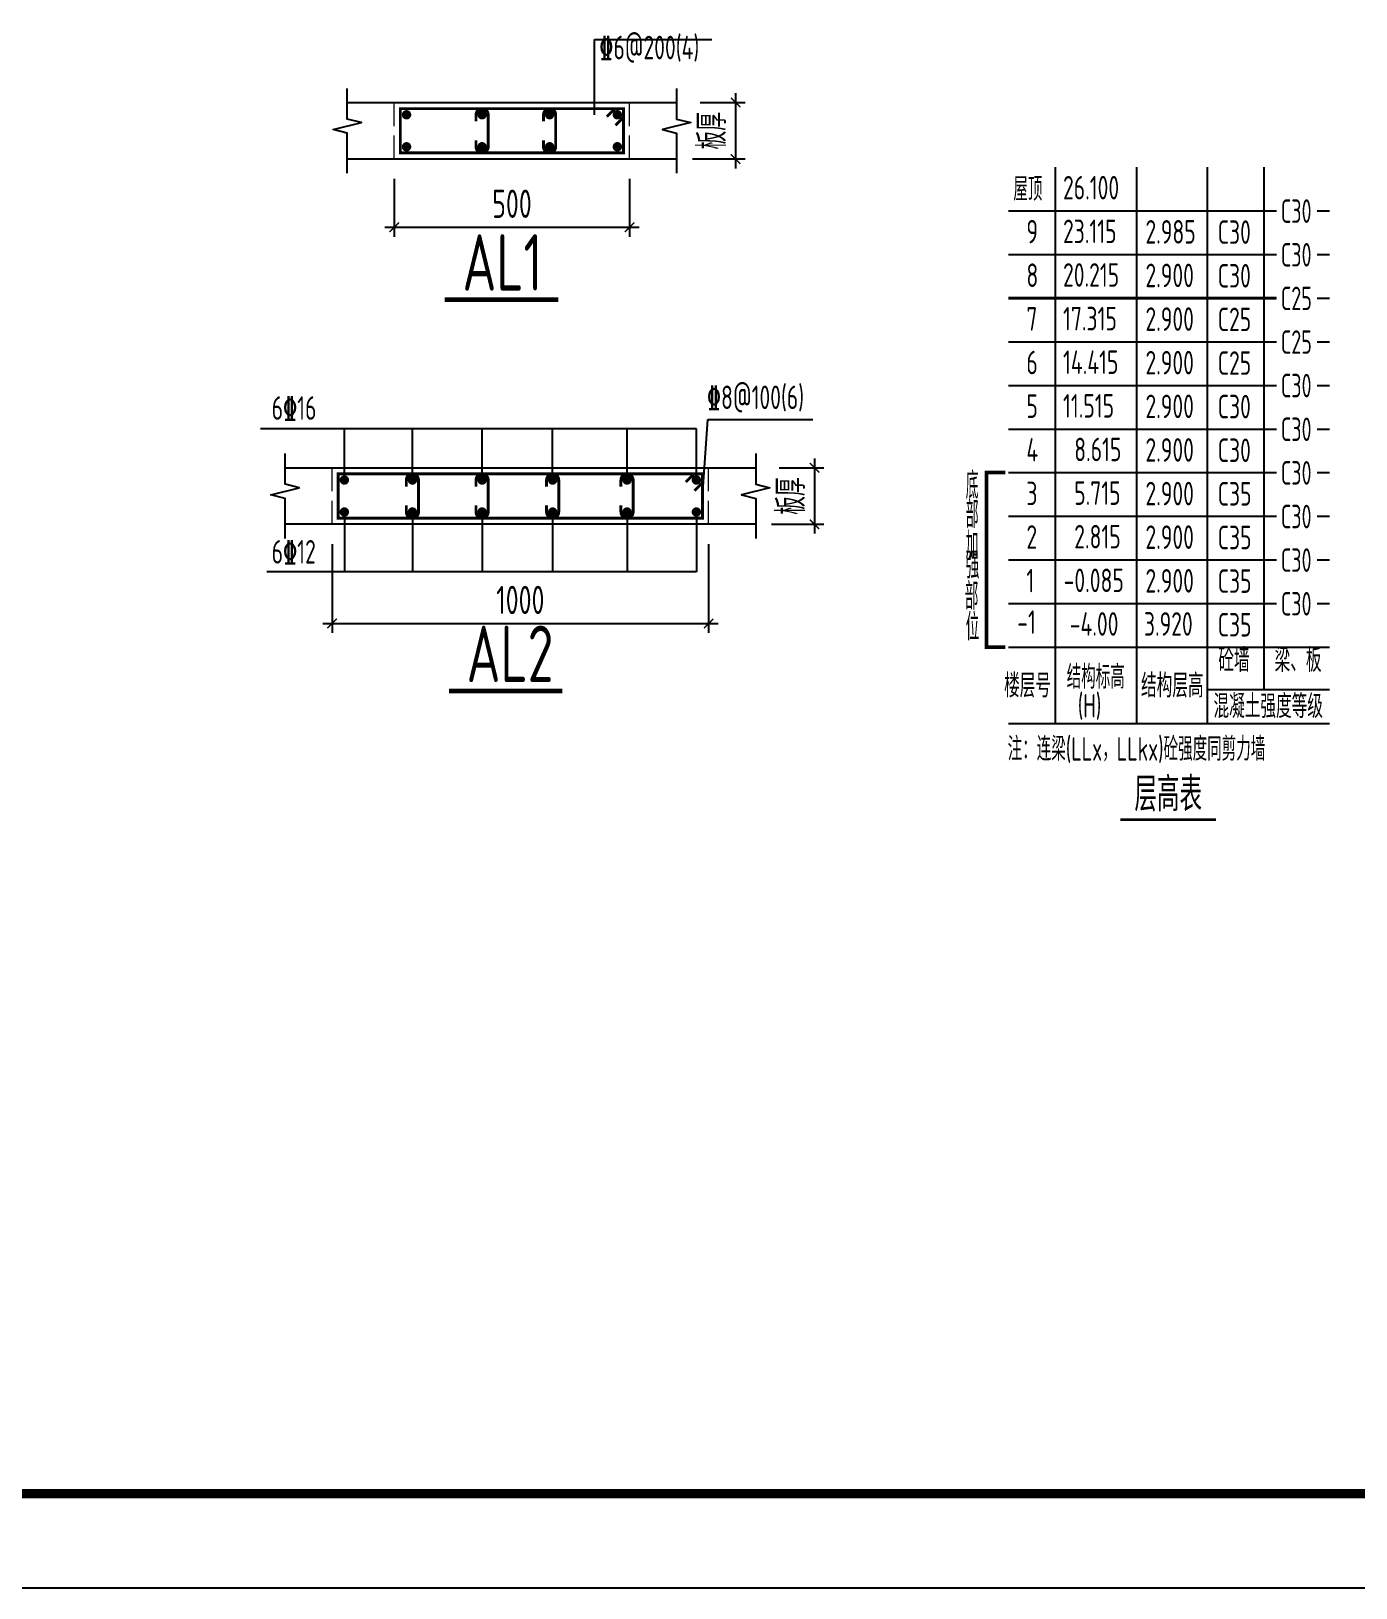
# Model space of a CAD drawing. Extents: x -1307975 to -76406, y -96289 to 379359.
# Drawn here: x -817535 to -803460, y 41794 to 58334 of the extents above; entities that cross this region are included whole.
import ezdxf
from ezdxf.enums import TextEntityAlignment as Align

# ---------------------------------------------------------------- set-up
doc = ezdxf.new("R2010")
doc.units = 0
doc.header["$LTSCALE"] = 1000
doc.linetypes.add('DASH', pattern=[0.35, 0.25, -0.1])
doc.layers.get('0').update_dxf_attribs({"linetype": 'CONTINUOUS'})
doc.layers.get('DEFPOINTS').update_dxf_attribs({"linetype": 'CONTINUOUS'})
for name, color, linetype in [('-TK', 7, 'CONTINUOUS'), ('AXIS', 3, 'CONTINUOUS'), ('BEAM_DE', 7, 'CONTINUOUS'), ('NUM', 7, 'CONTINUOUS'), ('REIN', 6, 'CONTINUOUS'), ('S-0-TEXT', 7, 'CONTINUOUS'), ('S-B表格', 2, 'CONTINUOUS'), ('TEXT', 2, 'CONTINUOUS'), ('THIN', 7, 'CONTINUOUS'), ('大样详图_文字', 60, 'CONTINUOUS')]:
    doc.layers.add(name, color=color, linetype=linetype)
for name, color, linetype, lineweight in [('7549', 9, 'CONTINUOUS', 18), ('S-REIN', 12, 'CONTINUOUS', 50), ('S-Thin-D', 7, 'DASH', 18)]:
    doc.layers.add(name, color=color, linetype=linetype, lineweight=lineweight)
doc.styles.add('TSSD_DIMENSION', font='Tssdeng.shx', dxfattribs={"width": 0.7, "bigfont": 'tssdchn.shx'})
doc.styles.add('TSSD_Norm', font='Tssdeng.shx', dxfattribs={"bigfont": 'tssdchn.shx'})
doc.styles.add('TSSD_REIN', font='tssdeng.shx', dxfattribs={"width": 0.7, "height": 300, "bigfont": 'tssdchn.shx'})
doc.dimstyles.new('TSSD_25_100', dxfattribs={"dimtxt": 300, "dimasz": 100, "dimexe": 100, "dimexo": 250, "dimgap": 100, "dimtad": 1, "dimdec": 0, "dimlfac": 0.25, "dimzin": 0, "dimdsep": 46, "dimtxsty": 'TSSD_DIMENSION', "dimblk": 'ARCHTICK', "dimcen": 0, "dimdle": 100, "dimclrt": 7, "dimadec": 0, "dimazin": 0, "dimtfac": 1, "dimtdec": 0, "dimtix": 1, "dimtmove": 2, "dimatfit": 3, "dimldrblk": 'ARCHTICK', "dimfxl": 1, "dimtolj": 1, "dimtzin": 0, "dimarcsym": 0})

# ---------------------------------------------------------------- blocks, each defined once
blk = doc.blocks.new('A1')
blk.add_lwpolyline([(0, 59400), (0, 0), (84100, 0), (84100, 59400)], close=True)
at = {"const_width": 100}
blk.add_lwpolyline([(2500, 58400), (2500, 1000), (83100, 1000), (83100, 58400)], close=True, dxfattribs=at)
blk = doc.blocks.new('B20200424131938')
at = {"layer": '7549', "const_width": 40}
blk.add_lwpolyline([(417, 3688), (217, 3688), (217, 1834), (417, 1834)], dxfattribs=at)
at = {"layer": 'S-0-TEXT'}
blk.add_lwpolyline([(1641, 0, 27, 27, 0), (2658, 0, 0, 0, 0)], format="xyseb", dxfattribs=at)
at = {"layer": 'S-B表格'}
for p, q in [((952, 1021), (952, 6932)), ((1817, 1021), (1817, 6932)), ((2567, 1021), (2567, 6932)), ((3167, 1385), (3167, 6932)), ((452, 6469), (3167, 6469)), ((452, 6469), (3167, 6469)), ((3167, 6469), (3298, 6469)), ((3167, 6469), (3298, 6469)), ((3167, 6469), (3298, 6469)), ((3731, 6469), (3862, 6469)), ((3731, 6469), (3862, 6469)), ((3731, 6469), (3862, 6469)), ((452, 6005), (3167, 6005)), ((452, 6005), (3167, 6005)), ((3167, 6005), (3298, 6005)), ((3167, 6005), (3298, 6005)), ((3167, 6005), (3298, 6005)), ((3731, 6005), (3862, 6005)), ((3731, 6005), (3862, 6005)), ((3731, 6005), (3862, 6005)), ((452, 5542), (3167, 5542)), ((452, 5542), (3167, 5542)), ((3167, 5542), (3298, 5542)), ((3167, 5542), (3298, 5542)), ((3167, 5542), (3298, 5542)), ((3731, 5542), (3862, 5542)), ((3731, 5542), (3862, 5542)), ((3731, 5542), (3862, 5542)), ((452, 5078), (3167, 5078)), ((452, 5078), (3167, 5078)), ((3167, 5078), (3298, 5078)), ((3167, 5078), (3298, 5078)), ((3167, 5078), (3298, 5078)), ((3731, 5078), (3862, 5078)), ((3731, 5078), (3862, 5078)), ((3731, 5078), (3862, 5078)), ((452, 4615), (3167, 4615)), ((3167, 4615), (3298, 4615)), ((3731, 4615), (3862, 4615)), ((452, 4151), (3167, 4151)), ((3167, 4151), (3298, 4151)), ((3731, 4151), (3862, 4151)), ((452, 3688), (3167, 3688)), ((3167, 3688), (3298, 3688)), ((3731, 3688), (3862, 3688)), ((452, 3224), (3167, 3224)), ((3167, 3224), (3298, 3224)), ((3731, 3224), (3862, 3224)), ((452, 2761), (3167, 2761)), ((3167, 2761), (3298, 2761)), ((3731, 2761), (3862, 2761)), ((452, 2297), (3167, 2297)), ((3167, 2297), (3298, 2297)), ((3731, 2297), (3862, 2297)), ((452, 1834), (3167, 1834)), ((452, 1834), (3862, 1834)), ((452, 1834), (2854, 1834)), ((452, 1834), (2854, 1834)), ((2567, 1385), (3862, 1385)), ((452, 1021), (3862, 1021))]:
    blk.add_line(p, q, dxfattribs=at)
at = {"style": 'TSSD_REIN'}
for s, width, p, p2 in [('底', 0.535575, (-3, 3408), (134, 3408)), ('部', 0.530918, (-3, 3100), (134, 3100)), ('加', 0.526341, (-3, 2774), (134, 2774))]:
    blk.add_text(s, height=285, dxfattribs=dict(at, width=width)).set_placement(p, p2, align=Align.FIT)
for s, height, width, p in [('强', 285, 0.535575, (-3, 2477)), ('部', 285, 0.535575, (-13, 2146)), ('位', 285, 0.535575, (-3, 1820)), ('砼墙', 250, 0.7, (2681, 1495)), ('梁、板', 250, 0.7, (3279, 1495))]:
    blk.add_text(s, height=height, dxfattribs=dict(at, width=width)).set_placement(p, align=Align.BOTTOM_LEFT)
for s, width, p in [('结构标高', 0.65, (1070, 1392)), ('楼层号', 0.7, (405, 1299)), ('结构层高', 0.7, (1860, 1299)), ('(H)', 0.65, (1188, 1086)), ('混凝土强度等级', 0.7, (2629, 1080))]:
    blk.add_text(s, height=250, dxfattribs=dict(at, width=width)).set_placement(p)
at = {"layer": 'S-0-TEXT', "style": 'TSSD_REIN', "width": 0.7}
blk.add_text('层高表', height=360, dxfattribs=at).set_placement((1790, 90))
at = {"layer": 'S-B表格', "style": 'TSSD_REIN'}
for s, width, p in [('屋顶', 0.65, (503, 6575)), ('26.100', 0.7, (1031, 6590)), ('C30', 0.65, (3345, 6341)), ('9', 0.7, (642, 6123)), ('23.115', 0.7, (1031, 6126)), ('2.985', 0.7, (1907, 6121)), ('C30', 0.7, (2675, 6118)), ('C30', 0.65, (3345, 5877)), ('8', 0.7, (642, 5660)), ('20.215', 0.7, (1031, 5663)), ('2.900', 0.7, (1907, 5658)), ('C30', 0.7, (2675, 5654)), ('C25', 0.65, (3345, 5414)), ('7', 0.7, (642, 5196)), ('17.315', 0.7, (1031, 5199)), ('2.900', 0.7, (1907, 5194)), ('C25', 0.7, (2675, 5191)), ('C25', 0.65, (3345, 4950)), ('6', 0.7, (642, 4733)), ('14.415', 0.7, (1031, 4736)), ('2.900', 0.7, (1907, 4731)), ('C25', 0.7, (2675, 4727)), ('C30', 0.65, (3345, 4487)), ('5', 0.7, (642, 4269)), ('11.515', 0.7, (1031, 4272)), ('2.900', 0.7, (1907, 4267)), ('C30', 0.7, (2675, 4264)), ('C30', 0.65, (3345, 4023)), ('4', 0.7, (642, 3806)), ('8.615', 0.7, (1150, 3809)), ('2.900', 0.7, (1907, 3804)), ('C30', 0.7, (2675, 3800)), ('C30', 0.65, (3345, 3560)), ('3', 0.7, (642, 3342)), ('5.715', 0.7, (1150, 3345)), ('2.900', 0.7, (1907, 3340)), ('C35', 0.7, (2675, 3337)), ('C30', 0.65, (3345, 3096)), ('2', 0.7, (642, 2879)), ('2.815', 0.7, (1150, 2882)), ('2.900', 0.7, (1907, 2877)), ('C35', 0.7, (2675, 2873)), ('C30', 0.65, (3345, 2633)), ('1', 0.7, (642, 2415)), ('-0.085', 0.7, (1038, 2418)), ('2.900', 0.7, (1907, 2413)), ('C35', 0.7, (2675, 2410)), ('C30', 0.65, (3345, 2169)), ('-1', 0.7, (545, 1974)), ('-4.00', 0.7, (1103, 1955)), ('3.920', 0.7, (1891, 1955)), ('C35', 0.7, (2675, 1946))]:
    blk.add_text(s, height=250, dxfattribs=dict(at, width=width)).set_placement(p)
at = {"layer": 'TEXT', "style": 'TSSD_REIN', "width": 0.65}
blk.add_text('注：连梁(LLx，LLkx)砼强度同剪力墙', height=250, dxfattribs=at).set_placement((443, 627))
blk = doc.blocks.new('_ArchTick')
at = {"color": 0, "linetype": 'ByBlock', "const_width": 0.15}
blk.add_lwpolyline([(-0.5, -0.5), (0.5, 0.5)], dxfattribs=at)
blk = doc.blocks.new('*D1018')
at = {"layer": 'AXIS', "color": 0, "lineweight": -2, "transparency": 16777216}
for p, q in [((-810426, 57576), (-809950, 57576)), ((-810050, 57676), (-810050, 56876)), ((-810508, 56976), (-809950, 56976))]:
    blk.add_line(p, q, dxfattribs=at)
at = {"layer": 'DEFPOINTS', "color": 0, "transparency": 16777216}
for p in [(-810676, 57576), (-810758, 56976), (-810050, 56976)]:
    blk.add_point(p, dxfattribs=at)
at = {"layer": 'AXIS', "color": 0, "lineweight": -2, "transparency": 16777216, "xscale": 100, "yscale": 100, "zscale": 100}
for p, rotation in [((-810050, 57576), 90), ((-810050, 56976), 270)]:
    blk.add_blockref('_ArchTick', p, dxfattribs=dict(at, rotation=rotation))
at = {"layer": 'AXIS', "color": 7, "transparency": 16777216, "insert": (-810300, 57276), "char_height": 300, "attachment_point": 5, "rotation": 90, "style": 'TSSD_DIMENSION'}
blk.add_mtext('\\A1;板厚', dxfattribs=at)
blk = doc.blocks.new('*D1019')
at = {"layer": 'AXIS', "color": 0, "lineweight": -2, "transparency": 16777216}
for p, q in [((-813676, 56765), (-813676, 56150)), ((-811176, 56765), (-811176, 56150)), ((-813776, 56250), (-811076, 56250))]:
    blk.add_line(p, q, dxfattribs=at)
at = {"layer": 'DEFPOINTS', "color": 0, "transparency": 16777216}
for p in [(-813676, 57015), (-811176, 57015), (-811176, 56250)]:
    blk.add_point(p, dxfattribs=at)
at = {"layer": 'AXIS', "color": 0, "lineweight": -2, "transparency": 16777216, "xscale": 100, "yscale": 100, "zscale": 100, "rotation": 180}
blk.add_blockref('_ArchTick', (-813676, 56250), dxfattribs=at)
at = {"layer": 'AXIS', "color": 0, "lineweight": -2, "transparency": 16777216, "xscale": 100, "yscale": 100, "zscale": 100}
blk.add_blockref('_ArchTick', (-811176, 56250), dxfattribs=at)
at = {"layer": 'AXIS', "color": 7, "transparency": 16777216, "insert": (-812426, 56500), "char_height": 300, "attachment_point": 5, "style": 'TSSD_DIMENSION'}
blk.add_mtext('\\A1;500', dxfattribs=at)
blk = doc.blocks.new('*D1020')
at = {"layer": 'AXIS', "color": 0, "lineweight": -2, "transparency": 16777216}
for p, q in [((-809211, 53795), (-809211, 52995)), ((-809587, 53695), (-809111, 53695)), ((-809668, 53095), (-809111, 53095))]:
    blk.add_line(p, q, dxfattribs=at)
at = {"layer": 'DEFPOINTS', "color": 0, "transparency": 16777216}
for p in [(-809837, 53695), (-809918, 53095), (-809211, 53095)]:
    blk.add_point(p, dxfattribs=at)
at = {"layer": 'AXIS', "color": 0, "lineweight": -2, "transparency": 16777216, "xscale": 100, "yscale": 100, "zscale": 100}
for p, rotation in [((-809211, 53695), 90), ((-809211, 53095), 270)]:
    blk.add_blockref('_ArchTick', p, dxfattribs=dict(at, rotation=rotation))
at = {"layer": 'AXIS', "color": 7, "transparency": 16777216, "insert": (-809461, 53395), "char_height": 300, "attachment_point": 5, "rotation": 90, "style": 'TSSD_DIMENSION'}
blk.add_mtext('\\A1;板厚', dxfattribs=at)
blk = doc.blocks.new('*D1021')
at = {"layer": 'AXIS', "color": 0, "lineweight": -2, "transparency": 16777216}
for p, q in [((-814337, 52885), (-814337, 51941)), ((-810337, 52885), (-810337, 51941)), ((-814437, 52041), (-810237, 52041))]:
    blk.add_line(p, q, dxfattribs=at)
at = {"layer": 'DEFPOINTS', "color": 0, "transparency": 16777216}
for p in [(-814337, 53135), (-810337, 53135), (-810337, 52041)]:
    blk.add_point(p, dxfattribs=at)
at = {"layer": 'AXIS', "color": 0, "lineweight": -2, "transparency": 16777216, "xscale": 100, "yscale": 100, "zscale": 100, "rotation": 180}
blk.add_blockref('_ArchTick', (-814337, 52041), dxfattribs=at)
at = {"layer": 'AXIS', "color": 0, "lineweight": -2, "transparency": 16777216, "xscale": 100, "yscale": 100, "zscale": 100}
blk.add_blockref('_ArchTick', (-810337, 52041), dxfattribs=at)
at = {"layer": 'AXIS', "color": 7, "transparency": 16777216, "insert": (-812337, 52291), "char_height": 300, "attachment_point": 5, "style": 'TSSD_DIMENSION'}
blk.add_mtext('\\A1;1000', dxfattribs=at)

msp = doc.modelspace()

# ---------------------------------------------------------------- linework, layer by layer
at = {"layer": 'BEAM_DE'}
for p, q in [((-814176.37, 57575.75), (-810676.37, 57575.75)), ((-813676.37, 56975.75), (-814176.37, 56975.75)), ((-811176.37, 56975.75), (-813676.37, 56975.75)), ((-810676.37, 56975.75), (-811176.37, 56975.75)), ((-814836.86, 53695), (-809836.86, 53695)), ((-814336.86, 53095), (-814836.86, 53095)), ((-810336.86, 53095), (-814336.86, 53095)), ((-809836.86, 53095), (-810336.86, 53095))]:
    msp.add_line(p, q, dxfattribs=at)
at = {"layer": 'REIN', "const_width": 30}
for points in [[(-812808.37, 57175.75), (-812808.37, 57105.75, 1), (-812678.37, 57105.75), (-812678.37, 57445.75, 1), (-812808.37, 57445.75), (-812808.37, 57375.75)], [(-812091.37, 57175.75), (-812091.37, 57105.75, 1), (-811961.37, 57105.75), (-811961.37, 57445.75, 1), (-812091.37, 57445.75), (-812091.37, 57375.75)], [(-813548.86, 53295), (-813548.86, 53225, 1), (-813418.86, 53225), (-813418.86, 53565, 1), (-813548.86, 53565), (-813548.86, 53495)], [(-812808.36, 53295), (-812808.36, 53225, 1), (-812678.36, 53225), (-812678.36, 53565, 1), (-812808.36, 53565), (-812808.36, 53495)], [(-812058.86, 53295), (-812058.86, 53225, 1), (-811928.86, 53225), (-811928.86, 53565, 1), (-812058.86, 53565), (-812058.86, 53495)], [(-811268.69, 53295), (-811268.69, 53225, 1), (-811138.69, 53225), (-811138.69, 53565, 1), (-811268.69, 53565), (-811268.69, 53495)]]:
    msp.add_lwpolyline(points, format="xyb", dxfattribs=at)
at = {"layer": 'S-B表格', "color": 6, "linetype": 'ByBlock', "ltscale": 0.5, "const_width": 30}
msp.add_lwpolyline([(-807150.93, 55497.58), (-804304.56, 55497.58)], dxfattribs=at)
at = {"layer": 'S-REIN', "const_width": 30}
for points in [[(-811241.37, 57510.75), (-811241.37, 57040.75), (-813611.37, 57040.75), (-813611.37, 57510.75), (-811241.37, 57510.75)], [(-811418.14, 57425.89), (-811333.29, 57510.75)], [(-811241.37, 57418.82), (-811326.22, 57333.97)], [(-810401.86, 53630), (-810401.86, 53160), (-814271.86, 53160), (-814271.86, 53630), (-810401.86, 53630)], [(-810578.64, 53545.14), (-810493.79, 53630)], [(-810401.86, 53538.07), (-810486.72, 53453.22)]]:
    msp.add_lwpolyline(points, dxfattribs=at)
at = {"layer": 'S-REIN', "const_width": 50}
for points in [[(-813571.37, 57445.75, 1), (-813521.37, 57445.75, 1)], [(-812768.37, 57445.75, 1), (-812718.37, 57445.75, 1)], [(-812051.37, 57445.75, 1), (-812001.37, 57445.75, 1)], [(-811331.37, 57445.75, 1), (-811281.37, 57445.75, 1)], [(-813571.37, 57105.75, 1), (-813521.37, 57105.75, 1)], [(-812768.37, 57105.75, 1), (-812718.37, 57105.75, 1)], [(-812051.37, 57105.75, 1), (-812001.37, 57105.75, 1)], [(-811331.37, 57105.75, 1), (-811281.37, 57105.75, 1)], [(-814231.86, 53565, 1), (-814181.86, 53565, 1)], [(-813508.86, 53565, 1), (-813458.86, 53565, 1)], [(-812768.36, 53565, 1), (-812718.36, 53565, 1)], [(-812018.86, 53565, 1), (-811968.86, 53565, 1)], [(-811228.69, 53565, 1), (-811178.69, 53565, 1)], [(-810491.86, 53565, 1), (-810441.86, 53565, 1)], [(-814231.86, 53225, 1), (-814181.86, 53225, 1)], [(-813508.86, 53225, 1), (-813458.86, 53225, 1)], [(-812768.36, 53225, 1), (-812718.36, 53225, 1)], [(-812018.86, 53225, 1), (-811968.86, 53225, 1)], [(-811228.69, 53225, 1), (-811178.69, 53225, 1)], [(-810491.86, 53225, 1), (-810441.86, 53225, 1)]]:
    msp.add_lwpolyline(points, format="xyb", close=True, dxfattribs=at)
at = {"layer": 'S-Thin-D'}
for p, q in [((-813676.37, 56975.75), (-813676.37, 57575.75)), ((-811176.37, 56975.75), (-811176.37, 57575.75)), ((-814336.86, 53095), (-814336.86, 53695)), ((-810336.86, 53095), (-810336.86, 53695))]:
    msp.add_line(p, q, dxfattribs=at)
at = {"layer": 'TEXT', "const_width": 50}
for points in [[(-813140.21, 55481.24), (-811934.81, 55481.24)], [(-813096.13, 51322.28), (-811890.73, 51322.28)]]:
    msp.add_lwpolyline(points, dxfattribs=at)
at = {"layer": 'THIN'}
for points in [[(-814176.37, 56825.75), (-814176.37, 57250.75), (-814326.37, 57288.25), (-814026.37, 57363.25), (-814176.37, 57400.75), (-814176.37, 57725.75)], [(-810676.37, 57725.75), (-810676.37, 57400.75), (-810526.37, 57363.25), (-810826.37, 57288.25), (-810676.37, 57250.75), (-810676.37, 56825.75)], [(-814836.86, 52945), (-814836.86, 53370), (-814986.86, 53407.5), (-814686.86, 53482.5), (-814836.86, 53520), (-814836.86, 53845)], [(-809836.86, 53845), (-809836.86, 53520), (-809686.86, 53482.5), (-809986.86, 53407.5), (-809836.86, 53370), (-809836.86, 52945)]]:
    msp.add_lwpolyline(points, dxfattribs=at)
at = {"layer": '大样详图_文字'}
for p, q in [((-811549.16, 58245.75), (-810303.16, 58245.75)), ((-811549.16, 57445.75), (-811549.16, 58245.75)), ((-810466.86, 54110.22), (-815097.75, 54110.22)), ((-814206.86, 53565), (-814206.86, 54110.22)), ((-813483.86, 53565), (-813483.86, 54110.22)), ((-812743.36, 53565), (-812743.36, 54110.22)), ((-811993.86, 53565), (-811993.86, 54110.22)), ((-811203.69, 53565), (-811203.69, 54110.22)), ((-810466.86, 53565), (-810466.86, 54110.22)), ((-810401.86, 53395), (-810343.75, 54208.22)), ((-810343.75, 54208.22), (-809228.25, 54208.22)), ((-814206.86, 53225), (-814206.86, 52589.22)), ((-813483.86, 53225), (-813483.86, 52589.22)), ((-812743.36, 53225), (-812743.36, 52589.22)), ((-811993.86, 53225), (-811993.86, 52589.22)), ((-811203.69, 53225), (-811203.69, 52589.22)), ((-810466.86, 53225), (-810466.86, 52589.22)), ((-810466.86, 52589.22), (-815030.75, 52589.22))]:
    msp.add_line(p, q, dxfattribs=at)

# ---------------------------------------------------------------- block references
at = {"layer": '-TK'}
msp.add_blockref('A1', (-873582.49, 41794.1), dxfattribs=at)
at = {"layer": 'S-B表格'}
msp.add_blockref('B20200424131938', (-807602.57, 49955.98), dxfattribs=at)

# ---------------------------------------------------------------- texts
at = {"layer": 'NUM', "style": 'TSSD_Norm', "width": 0.7}
for s, p in [('AL1', (-812952.18, 55577.08)), ('AL2', (-812908.09, 51418.12))]:
    msp.add_text(s, height=600, dxfattribs=at).set_placement(p)
at = {"layer": '大样详图_文字', "style": 'TSSD_REIN', "width": 0.7}
for s, p in [('%%1326@200(4)', (-811498.02, 57960.22)), ('%%1328@100(6)', (-810354.53, 54243.71)), ('6%%13216', (-814978.8, 54130.09))]:
    msp.add_text(s, height=250, dxfattribs=at).set_placement(p, align=Align.BOTTOM_LEFT)
at = {"layer": '大样详图_文字', "color": 1, "style": 'TSSD_REIN', "width": 0.7}
msp.add_text('6%%13212', height=250, dxfattribs=at).set_placement((-814978.8, 52602.59), align=Align.BOTTOM_LEFT)

# ---------------------------------------------------------------- dimensions: what is measured, and where the dimension line sits
at = {"layer": 'AXIS'}
for base, p1, p2, picture, middle in [((-810050.32, 56975.75), (-810676.37, 57575.75), (-810757.55, 56975.75), '*D1018', (-810300.32, 57275.75)), ((-809210.82, 53095), (-809836.86, 53695), (-809918.04, 53095), '*D1020', (-809460.82, 53395))]:
    dim = msp.add_linear_dim(base=base, p1=p1, p2=p2, angle=90, text='板厚', dimstyle='TSSD_25_100', dxfattribs=at)
    dim.commit()
    dim.dimension.update_dxf_attribs({"geometry": picture, "text_midpoint": middle})
dim = msp.add_linear_dim(base=(-811176.37, 56249.98), p1=(-813676.37, 57015.49), p2=(-811176.37, 57015.49), text='500', dimstyle='TSSD_25_100', dxfattribs=at)
dim.commit()
dim.dimension.update_dxf_attribs({"geometry": '*D1019', "text_midpoint": (-812426.37, 56499.98)})
dim = msp.add_linear_dim(base=(-810336.86, 52040.74), p1=(-814336.86, 53134.74), p2=(-810336.86, 53134.74), dimstyle='TSSD_25_100', dxfattribs=at)
dim.commit()
dim.dimension.update_dxf_attribs({"geometry": '*D1021', "text_midpoint": (-812336.86, 52290.74)})

doc.saveas('drawing.dxf')
